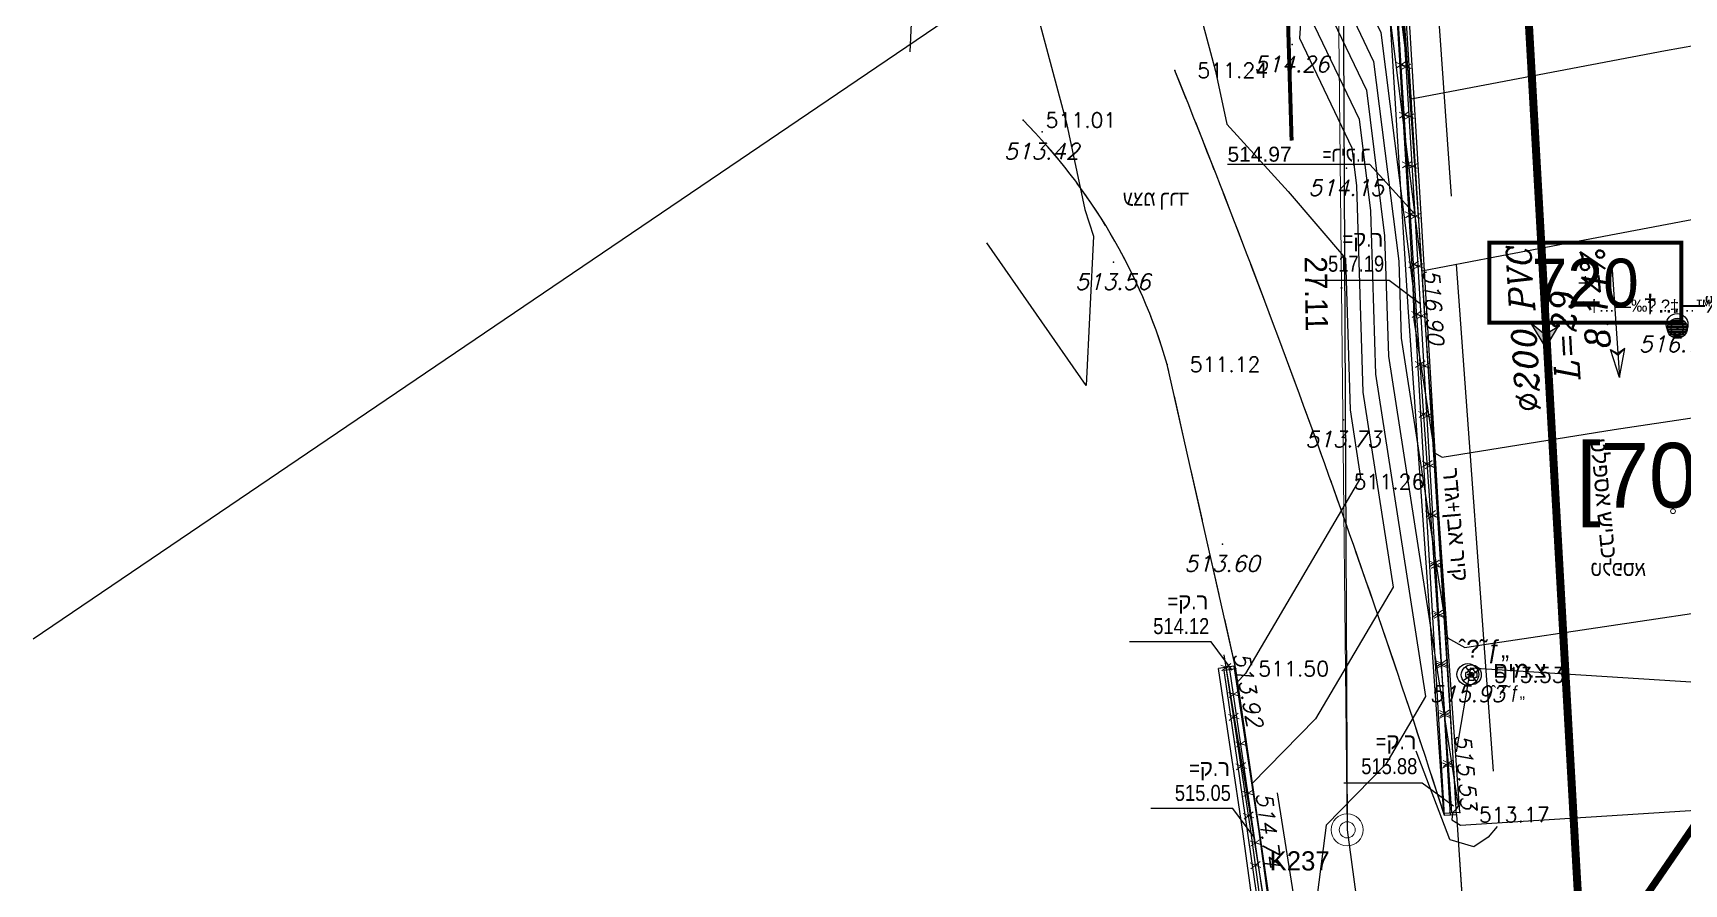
# Model space of a CAD drawing. Header units: metres. Extents: x 222509 to 223547, y 765290 to 766147.
# Drawn here: x 222993.7 to 223034.97, y 765871.28 to 765892.56 of the extents above; entities that cross this region are included whole.
import ezdxf
from ezdxf.enums import TextEntityAlignment as Align

# ---------------------------------------------------------------- set-up
doc = ezdxf.new("R2010")
doc.units = ezdxf.units.M
doc.linetypes.add('DASHED', pattern=[19.05, 12.7, -6.35])
for name, color, linetype in [('27', 8, 'Continuous'), ('38', 8, 'Continuous'), ('55', 8, 'Continuous'), ('ASFLT', 8, 'Continuous'), ('B65-BIOV', 8, 'Continuous'), ('biuv metuhnan 160', 240, 'Continuous'), ('biuv metuhnan 200', 240, 'Continuous'), ('Biuv-Metuhnan', 240, 'Continuous'), ('GADER', 6, 'Continuous'), ('K', 8, 'Continuous'), ('KER', 8, 'Continuous'), ('M4611', 8, 'Continuous'), ('M4902', 8, 'Continuous'), ('Maim-Kayam-Betol', 140, 'reka-biyuv$0$Reka_new$0$X_LINE-DASH2'), ('MSLAA', 8, 'Continuous'), ('MTSA', 8, 'Continuous'), ('NOTE', 50, 'Continuous'), ('pcell', 160, 'Continuous'), ('PNT', 8, 'Continuous'), ('PNT2510', 8, 'Continuous'), ('PNTELEV', 5, 'Continuous'), ('PNTELEV2510', 7, 'Continuous'), ('R-K', 8, 'Continuous'), ('R-K GOVA', 8, 'Continuous'), ('SA', 8, 'DASHED'), ('scellno', 160, 'Continuous'), ('Sewage-man-names', 240, 'Continuous'), ('SHOHA', 7, 'Continuous'), ('T', 8, 'Continuous'), ('Tcontours0', 250, 'Continuous'), ('Tcontours1', 250, 'Continuous'), ('Tcontours2', 250, 'DASHED'), ('TZ-MIM', 7, 'Continuous')]:
    doc.layers.add(name, color=color, linetype=linetype)
for name, color, linetype, lineweight in [('C1602_0', 3, 'Continuous', 13), ('C1602_1', 6, 'Continuous', 13), ('C1603_1', 210, 'Continuous', 13), ('C1609_0', 8, 'Continuous', 13), ('C1610_0', 8, 'Continuous', 13), ('M2401', 8, 'DASHED', 25), ('M2405', 8, 'DASHED', 25), ('M2601', 8, 'Continuous', 25), ('M2605', 8, 'Continuous', 25)]:
    doc.layers.add(name, color=color, linetype=linetype, lineweight=lineweight)
doc.styles.add('GLONASS', font='techno_n.shx', dxfattribs={"width": 0.86})
doc.styles.add('HANIT_TEXT', font='hebtxt')
doc.styles.add('HEBTXT', font='HEBTXT.SHX', dxfattribs={"width": 0.86})
doc.styles.add('ITALIC', font='italic')
doc.styles.add('PTXT', font='txt.shx')
doc.styles.add('reka-biyuv$0$Reka_new$0$STANDARD', font='HEB')
doc.styles.get("Standard").update_dxf_attribs({"font": 'arial.ttf'})
doc.styles.add('TAZAR_HEBTXT', font='HEBTXT.SHX')
doc.styles.add('TECHN_MT', font='techn_mt.shx')
doc.linetypes.add('reka-biyuv$0$Reka_new$0$X_LINE-DASH2', pattern='A,0.5,-0.25,0.5,-0.0002,["X",reka-biyuv$0$Reka_new$0$STANDARD,S=0.3,R=0,X=0,Y=-0.14],-0.2', length=1.4502)

# ---------------------------------------------------------------- blocks, each defined once
blk = doc.blocks.new('G$C92A87C9E')
at = {"layer": 'Biuv-Metuhnan'}
h = blk.add_hatch(dxfattribs=at)
h.set_pattern_fill('ANSI31', color=0, scale=0.8, angle=233.7)
h.paths.add_polyline_path([(0.652, -1.317), (0, 0), (1.452, -0.228), (0.696, -0.511)])
h = blk.add_hatch(dxfattribs=at)
h.set_pattern_fill('ANSI31', color=256, scale=0.8, angle=233.7)
h.paths.add_polyline_path([(0.652, -1.317), (0, 0), (1.452, -0.228), (0.696, -0.511)])
h = blk.add_hatch(color=256, dxfattribs=at)
h.dxf.hatch_style = 1
h.paths.add_polyline_path([(0.526, -1.374), (0.042, -0.014), (1.478, -0.162), (0.597, -0.472)])
for p, q in [((0.042, -0.014), (1.478, -0.162)), ((0.042, -0.014), (0.526, -1.374)), ((0.526, -1.374), (0.597, -0.472)), ((1.478, -0.162), (0.597, -0.472))]:
    blk.add_line(p, q, dxfattribs=at)
blk = doc.blocks.new('G$C7550C811')
at = {"layer": 'Biuv-Metuhnan'}
for points in [[(-0.846, 0), (1.854, 0)], [(1.854, 0), (1.139, 0.182), (1.297, 0)], [(1.139, 0.182), (1.253, 0)], [(1.854, 0), (1.139, -0.182), (1.297, 0)], [(1.139, -0.182), (1.253, 0)]]:
    blk.add_lwpolyline(points, dxfattribs=at)
blk = doc.blocks.new('G$CDE37A9AE')
at = {"layer": 'biuv metuhnan 160', "const_width": 0.18}
blk.add_lwpolyline([(223032.453, 765868.688), (223039.993, 765879.695)], dxfattribs=at)
at = {"layer": 'biuv metuhnan 200'}
blk.add_lwpolyline([(223106.03, 765787.05, 0.2, 0.2, 0), (223107.425, 765790.158, 0.2, 0.2, 0), (223084.483, 765800.889, 0.2, 0.2, 0), (223048.217, 765817.764, 0.2, 0.2, 0), (223037.518, 765826.032, 0.2, 0.2, 0), (223033.914, 765839.765, 0.2, 0.2, 0), (223032.453, 765868.688, 0.2, 0.2, 0), (223030.849, 765897.18, 0.2, 0.2, 0), (223030.849, 765897.18, 0.2, 0.2, 0), (223030.849, 765897.18, 0.2, 0.2, 0), (223033.905, 765926.162, 0.2, 0.2, 0), (223059.708, 765933.144, 0.2, 0.2, 0), (223080.854, 765914.734, 0.2, 0.2, 0), (223096.759, 765902.355, 0.2, 0.2, 0), (223125.418, 765880.054, 0.2, 0.2, 0), (223138.543, 765869.981, 0.2, 0.2, 0), (223150.893, 765861.006, 0.2, 0.2, 0), (223163.22, 765851.088, 0.2, 0.2, 0), (223181.823, 765834.302, 0.2, 0.2, 0), (223199.904, 765817.6, 0.2, 0.2, 0), (223229.17, 765790.332, 0.2, 0.2, 0), (223256.284, 765764.886, 0.2, 0.2, 0)], format="xyseb", dxfattribs=at)
at = {"layer": 'Biuv-Metuhnan', "xscale": 0.5, "yscale": 0.4, "rotation": 125.7766678676355}
blk.add_blockref('G$C92A87C9E', (223031.526, 765884.671), dxfattribs=at)
at = {"layer": 'NOTE', "rotation": 274}
blk.add_blockref('G$C7550C811', (223033.235, 765885.793), dxfattribs=at)
at = {"layer": 'Sewage-man-names', "style": 'ITALIC'}
for s, p in [('%%C200 PVC', (223031.392, 765883.091)), ('8.14%%%', (223033.126, 765884.688)), ('L=29', (223032.363, 765883.907))]:
    blk.add_text(s, height=0.6, rotation=93.5922, dxfattribs=at).set_placement(p)
blk = doc.blocks.new('G$C48AC2FB6')
at = {"layer": 'Maim-Kayam-Betol'}
blk.add_lwpolyline([(223029.291, 765874.581), (223029.649, 765876.687), (223035.807, 765876.297)], dxfattribs=at)
blk = doc.blocks.new('SRVPNO9')
at = {"layer": 'PNTELEV2510', "style": 'PTXT', "oblique": 15}
blk.add_attdef('ELEV2', text='', height=1, dxfattribs=at).set_placement((-0.03, -1.72), align=Align.CENTER)
blk = doc.blocks.new('C1610', base_point=(0, 0, -9000))
at = {"color": 7, "linetype": 'Continuous'}
for radius in [1, 0.5]:
    blk.add_circle((0, 0), radius, dxfattribs=at)
at = {"color": 7, "style": 'TAZAR_HEBTXT'}
for tag, p, p2 in [('POINT_NAME', (-14.8, 1.54), (14.8, 1.54)), ('MARK_DESC', (2.2, -0.6), (31.8, -0.6))]:
    blk.add_attdef(tag, text='', height=1.2, dxfattribs=at).set_placement(p, p2, align=Align.FIT)
at = {"color": 7, "style": 'TAZAR_HEBTXT', "flags": 1}
for tag, p, p2 in [('MARK', (-12.33, -2.5), (12.33, -2.5)), ('CLASS', (-12.33, -4), (12.33, -4)), ('SOURCE', (-12.33, -5.5), (12.33, -5.5)), ('TOPO', (-12.33, -7), (12.33, -7))]:
    blk.add_attdef(tag, text='', height=1, dxfattribs=at).set_placement(p, p2, align=Align.FIT)
for tag, p, p2 in [('HEIGHT', (-12.33, -8.5), (12.33, -8.5)), ('COMMENT', (-12.33, -10), (12.33, -10))]:
    blk.add_attdef(tag, text='', height=1, rotation=360, dxfattribs=at).set_placement(p, p2, align=Align.FIT)
blk = doc.blocks.new('C1609')
at = {"color": 2}
for start, end in [(90, 270), (270, 90)]:
    blk.add_arc((0, 0), 0.04, start, end, dxfattribs=at)
at = {"color": 2, "style": 'TAZAR_HEBTXT'}
for tag, p, p2 in [('CROSS', (-172.67, 1.26), (172.67, 1.26)), ('CALC_LENGTH', (-17.27, 1.26), (17.27, 1.26)), ('LEGAL_LENGTH', (-17.27, 1.26), (17.27, 1.26)), ('RADIUS', (-17.27, 1.26), (17.27, 1.26))]:
    blk.add_attdef(tag, text='', height=1.4, dxfattribs=at).set_placement(p, p2, align=Align.FIT)
at = {"color": 2, "style": 'TAZAR_HEBTXT', "flags": 1}
for tag, p, p2 in [('LINE_NAME', (-12.33, -4.5), (12.33, -4.5)), ('TOPO', (-12.33, -6), (12.33, -6)), ('COMMENT', (-12.33, -7.5), (12.33, -7.5))]:
    blk.add_attdef(tag, text='', height=1, dxfattribs=at).set_placement(p, p2, align=Align.FIT)
blk = doc.blocks.new('C1603')
at = {"color": 255}
for start, end in [(90.00001, 270.00001), (270.00001, 90.00001)]:
    blk.add_arc((0, 0), 0.1, start, end, dxfattribs=at)
at = {"color": 4, "style": 'TAZAR_HEBTXT'}
for tag, height, p, p2 in [('CROSS', 4, (-148, -0.5), (148, -0.5)), ('PARCEL_NAME', 2.7, (-33.3, 0.15), (33.3, 0.15))]:
    blk.add_attdef(tag, text='', height=height, dxfattribs=at).set_placement(p, p2, align=Align.FIT)
at = {"color": 4, "style": 'TAZAR_HEBTXT', "flags": 1}
for tag, p, p2 in [('GUSH', (-12.333, -1.5), (12.333, -1.5)), ('PARCEL_STATUS', (-12.333, -3), (12.333, -3)), ('PARCEL_SOURCE', (-12.333, -4.5), (12.333, -4.5)), ('LEGAL_AREA', (-12.333, -6), (12.333, -6)), ('CALC_AREA', (-12.333, -7.5), (12.333, -7.5))]:
    blk.add_attdef(tag, text='', height=1, dxfattribs=at).set_placement(p, p2, align=Align.FIT)
for tag, p, p2 in [('PARCEL_PREVIOUS', (-12.333, -9), (12.333, -9)), ('GUSH_PREVIOUS', (-12.333, -10.5), (12.333, -10.5)), ('TABA_PLAN', (-12.333, -12), (12.333, -12)), ('TABA_MIGRASH', (-12.333, -13.5), (12.333, -13.5)), ('TABA_YEUD', (-12.333, -15), (12.333, -15)), ('COMMENT', (-12.333, -16.5), (12.333, -16.5))]:
    blk.add_attdef(tag, text='', height=1, rotation=360, dxfattribs=at).set_placement(p, p2, align=Align.FIT)
blk = doc.blocks.new('G$CAC2BD834')
at = {"layer": '55'}
blk.add_lwpolyline([(223036.141, 765906.188), (222993.703, 765877.398)], dxfattribs=at)
blk.add_lwpolyline([(223036.141, 765906.188), (222993.703, 765877.398)], dxfattribs=at)
at = {"layer": 'C1602_0'}
blk.add_lwpolyline([(223032.871, 765846.205, -0.028923), (223028.452, 765858.519), (223026.555, 765872.634), (223026.272, 765899.746, -0.121783), (223033.343, 765941.571), (223034.139, 765941.708), (223045.284, 765944.156), (223047.88, 765944.398), (223096.418, 765948.913), (223119.705, 765947.412)], format="xyb", dxfattribs=at)
at = {"layer": 'C1602_1'}
blk.add_lwpolyline([(223032.871, 765846.205, -0.028923), (223028.452, 765858.519), (223026.555, 765872.634), (223026.272, 765899.746, -0.121783), (223033.343, 765941.571), (223034.139, 765941.708), (223045.284, 765944.156), (223047.88, 765944.398), (223065.396, 765931.743), (223065.902, 765931.378), (223058.025, 765921.247, 0.53793), (223044.964, 765915.588), (223043.045, 765897.759), (223041.149, 765880.129), (223043.997, 765864.246), (223046.852, 765848.298)], format="xyb", dxfattribs=at)
at = {"layer": 'GADER'}
blk.add_lwpolyline([(223029.17, 765873.056), (223028.28, 765885.717), (223027.82, 765893.074), (223027.26, 765903.742, -0.055747), (223028.711, 765920.715, -0.190614), (223034.382, 765932.985, -0.190614)], format="xyb", dxfattribs=at)
blk.add_lwpolyline([(223030.38, 765853.317), (223029.557, 765865.843), (223024.665, 765868.798), (223024.152, 765872.562), (223023.532, 765876.7)], dxfattribs=at)
at = {"layer": 'KER'}
for points in [[(223028.971, 765873.042), (223028.081, 765885.703), (223027.621, 765893.062), (223027.06, 765903.734, -0.05571), (223028.512, 765920.741, -0.190418), (223034.244, 765933.13, -0.190418)], [(223029.37, 765873.07), (223028.48, 765885.73), (223028.02, 765893.085), (223027.46, 765903.75, -0.055785), (223028.91, 765920.69, -0.190814), (223034.52, 765932.84)]]:
    blk.add_lwpolyline(points, format="xyb", dxfattribs=at)
for points in [[(223023.73, 765876.73), (223023.334, 765876.671)], [(223030.181, 765853.304), (223029.365, 765865.726), (223024.479, 765868.677), (223023.954, 765872.533), (223023.334, 765876.671)], [(223030.58, 765853.33), (223029.75, 765865.96), (223024.85, 765868.92), (223024.35, 765872.59), (223023.73, 765876.73)], [(223029.37, 765873.07), (223028.971, 765873.042)]]:
    blk.add_lwpolyline(points, dxfattribs=at)
at = {"layer": 'PNT2510'}
for p in [(223025.18, 765892.27, 514.26), (223018.93, 765890.09, 513.42), (223026.54, 765889.18, 514.15), (223020.71, 765886.83, 513.56), (223028.48, 765885.73, 516.9), (223034.8, 765885.27, 516.75), (223026.46, 765882.89, 513.73), (223023.44, 765879.78, 513.6), (223023.73, 765876.73, 513.92), (223029.57, 765876.52, 515.93), (223029.37, 765873.07, 515.53), (223024.35, 765872.59, 514.74)]:
    blk.add_point(p, dxfattribs=at)
at = {"layer": 'R-K GOVA'}
blk.add_lwpolyline([(223028.38, 765885.79), (223027.602, 765886.368), (223025.641, 765886.368)], dxfattribs=at)
for points, elevation in [([(223023.68, 765876.63), (223023.156, 765877.337), (223021.11, 765877.337)], -5.36), ([(223029.21, 765873.226), (223028.432, 765873.804), (223026.472, 765873.804)], 513.54), ([(223024.22, 765872.46), (223023.696, 765873.167), (223021.65, 765873.167)], -4.43)]:
    blk.add_lwpolyline(points, dxfattribs=dict(at, elevation=elevation))
at = {"layer": 'SHOHA'}
blk.add_circle((223034.8, 765885.27, 514.41), 0.272, dxfattribs=at)
at = {"layer": 'Tcontours0', "elevation": 515}
blk.add_lwpolyline([(223008.261, 765918.355), (223008.208, 765918.946), (223012.961, 765918.129), (223014.9, 765912.272), (223015.484, 765911.353), (223015.793, 765910.938), (223016.834, 765909.322), (223021.664, 765903.32), (223023.027, 765900.439), (223022.629, 765898.312), (223025.358, 765897.324), (223025.994, 765896.62), (223025.733, 765892.75), (223026.851, 765890.408), (223027.139, 765888.113), (223027.265, 765884.03), (223028.514, 765875.968), (223027.518, 765874.276), (223026.025, 765872.75), (223025.628, 765869.638)], dxfattribs=at)
at = {"layer": 'Tcontours1'}
blk.add_line((223015.681, 765893.331, 513), (223015.621, 765892.088, 513), dxfattribs=at)
for points, elevation in [([(223015.553, 765935.408), (223019.684, 765931.107), (223019.833, 765930.318), (223019.871, 765928.939), (223019.475, 765926.771), (223019.876, 765926.168), (223020.31, 765926.036), (223023.595, 765920.845), (223024.651, 765919.617), (223026.145, 765917.215), (223026.294, 765915.423), (223026.138, 765912.451), (223026.086, 765907.735), (223026.146, 765906.571), (223025.128, 765901.127), (223026.79, 765900.525), (223027.111, 765897.484), (223027.324, 765895.501), (223027.226, 765894.036), (223027.582, 765893.29), (223028.42, 765886.616), (223030.248, 765886.964), (223036.314, 765888.11)], 517), ([(223013.206, 765927.866), (223013.63, 765927.414), (223013.579, 765927.136), (223016.505, 765922.741), (223019.667, 765921.775), (223019.968, 765921.299), (223022.274, 765918.616), (223024.357, 765915.268), (223023.857, 765913.138), (223023.64, 765909.429), (223025.112, 765906.316), (223023.878, 765899.72), (223026.432, 765898.795), (223026.583, 765897.361), (223026.684, 765896.426), (223026.48, 765893.393), (223027.216, 765891.849), (223027.843, 765886.857), (223027.903, 765884.926), (223029.064, 765877.432), (223029.492, 765877.194), (223030.028, 765877.28), (223036.274, 765878.209)], 516), ([(223010.557, 765908.525), (223010.307, 765911.348), (223014.568, 765904.636), (223017.594, 765900.577), (223020.096, 765896.69), (223022.737, 765893.569), (223023.263, 765891.605), (223023.543, 765890.281), (223025.078, 765888.593), (223026.511, 765886.924), (223026.628, 765883.133), (223026.89, 765881.439), (223024.013, 765876.547), (223023.792, 765876.322), (223023.791, 765876.325)], 514)]:
    blk.add_lwpolyline(points, dxfattribs=dict(at, elevation=elevation))
at = {"layer": 'Tcontours2'}
for p, q in [((223018.594, 765893.819, 513.5), (223019.536, 765890.307, 513.5)), ((223025.445, 765893.695, 514.5), (223025.36, 765892.429, 514.5)), ((223025.36, 765892.429, 514.5), (223026.668, 765889.688, 514.5)), ((223019.536, 765890.307, 513.5), (223019.993, 765888.142, 513.5)), ((223026.668, 765889.688, 514.5), (223026.787, 765888.741, 514.5)), ((223026.787, 765888.741, 514.5), (223026.946, 765883.581, 514.5)), ((223019.993, 765888.142, 513.5), (223020.212, 765887.477, 513.5)), ((223020.029, 765883.741, 513.5), (223017.548, 765887.314, 513.5)), ((223020.212, 765887.477, 513.5), (223020.029, 765883.741, 513.5)), ((223026.946, 765883.581, 514.5), (223027.702, 765878.703, 514.5)), ((223027.702, 765878.703, 514.5), (223025.765, 765875.411, 514.5)), ((223025.765, 765875.411, 514.5), (223024.17, 765873.782, 514.5))]:
    blk.add_line(p, q, dxfattribs=at)
for points, elevation in [([(223014.768, 765940.783), (223017.708, 765937.279), (223020.179, 765934.77), (223020.5, 765934.436), (223021.359, 765929.891), (223021.434, 765927.113), (223021.653, 765926.735), (223023.517, 765923.606), (223025.408, 765920.619), (223025.839, 765920.117), (223026.449, 765919.136), (223026.692, 765916.223), (223026.439, 765911.39), (223026.399, 765907.744), (223026.498, 765905.815), (223025.752, 765901.831), (223026.969, 765901.39), (223027.375, 765897.545), (223027.645, 765895.038), (223027.599, 765894.357), (223027.764, 765894.011), (223028.154, 765890.909), (223034.512, 765892.122), (223035.258, 765892.251)], 517.5), ([(223013.662, 765932.553), (223016.917, 765929.087), (223016.527, 765926.953), (223018.19, 765924.455), (223019.988, 765923.905), (223021.782, 765921.072), (223023.463, 765919.116), (223025.84, 765915.294), (223025.896, 765914.623), (223025.838, 765913.511), (223025.774, 765907.726), (223025.795, 765907.327), (223024.503, 765900.423), (223026.611, 765899.66), (223026.847, 765897.423), (223027.004, 765895.963), (223026.853, 765893.714), (223027.399, 765892.57), (223028.195, 765886.23), (223028.222, 765885.375), (223028.736, 765882.058), (223028.925, 765881.953), (223033.23, 765882.644), (223035.284, 765882.949)], 516.5), ([(223026.107, 765893.072), (223027.034, 765891.129), (223027.491, 765887.485), (223027.584, 765884.478), (223029.326, 765873.233), (223029.271, 765873.14), (223029.189, 765873.056), (223029.168, 765872.886), (223029.39, 765872.747), (223035.786, 765873.161)], 515.5)]:
    blk.add_lwpolyline(points, dxfattribs=dict(at, elevation=elevation))
at = {"layer": 'TZ-MIM'}
blk.add_circle((223029.57, 765876.52, 513.59), 0.272, dxfattribs=at)
at = {"layer": 'C1603_1'}
ref = blk.add_blockref('C1603', (223034.699, 765880.6), dxfattribs=dict(at, xscale=0.6, yscale=0.6, zscale=0.6))
ref.add_attrib('PARCEL_NAME', '[707]', dxfattribs={"layer": '0', "height": 1.62, "rotation": 0, "style": 'TAZAR_HEBTXT'}).set_placement((223034.699, 765880.69), align=Align.CENTER)
at = {"layer": 'C1609_0'}
ref = blk.add_blockref('C1609', (223026.413, 765886.19), dxfattribs=dict(at, xscale=0.4, yscale=0.4, zscale=0.4, rotation=270.6))
ref.add_attrib('CALC_LENGTH', '27.11', dxfattribs={"layer": '0', "height": 0.56, "rotation": 271, "style": 'TAZAR_HEBTXT'}).set_placement((223025.503, 765886.033), align=Align.CENTER)
at = {"layer": 'C1610_0'}
ref = blk.add_blockref('C1610', (223026.555, 765872.634), dxfattribs=dict(at, xscale=0.4, yscale=0.4, zscale=0.4))
ref.add_attrib('POINT_NAME', 'K237', dxfattribs={"layer": '0', "height": 0.48, "rotation": 0, "style": 'TAZAR_HEBTXT'}).set_placement((223025.366, 765871.618), align=Align.CENTER)
at = {"layer": 'PNT2510'}
ref = blk.add_blockref('SRVPNO9', (223025.18, 765892.27, 514.26), dxfattribs=dict(at, xscale=0.4, yscale=0.4, zscale=0.4))
ref.add_attrib('ELEV2', '514.26', dxfattribs={"layer": 'PNTELEV2510', "height": 0.4, "style": 'PTXT', "oblique": 15}).set_placement((223025.166, 765891.581, 514.26), align=Align.CENTER)
ref = blk.add_blockref('SRVPNO9', (223018.93, 765890.09, 513.42), dxfattribs=dict(at, xscale=0.4, yscale=0.4, zscale=0.4))
ref.add_attrib('ELEV2', '513.42', dxfattribs={"layer": 'PNTELEV2510', "height": 0.4, "style": 'PTXT', "oblique": 15}).set_placement((223018.916, 765889.401, 513.42), align=Align.CENTER)
ref = blk.add_blockref('SRVPNO9', (223026.54, 765889.18, 514.15), dxfattribs=dict(at, xscale=0.4, yscale=0.4, zscale=0.4))
ref.add_attrib('ELEV2', '514.15', dxfattribs={"layer": 'PNTELEV2510', "height": 0.4, "style": 'PTXT', "oblique": 15}).set_placement((223026.526, 765888.491, 514.15), align=Align.CENTER)
ref = blk.add_blockref('SRVPNO9', (223020.71, 765886.83, 513.56), dxfattribs=dict(at, xscale=0.4, yscale=0.4, zscale=0.4))
ref.add_attrib('ELEV2', '513.56', dxfattribs={"layer": 'PNTELEV2510', "height": 0.4, "style": 'PTXT', "oblique": 15}).set_placement((223020.696, 765886.141, 513.56), align=Align.CENTER)
ref = blk.add_blockref('SRVPNO9', (223028.48, 765885.73, 516.9), dxfattribs=dict(at, xscale=0.4, yscale=0.4, zscale=0.4))
ref.add_attrib('ELEV2', '516.90', dxfattribs={"layer": 'PNTELEV2510', "height": 0.4, "rotation": 273.725, "style": 'PTXT', "oblique": 15}).set_placement((223028.515, 765885.706, 516.9), align=Align.CENTER)
ref = blk.add_blockref('SRVPNO9', (223034.8, 765885.27, 516.75), dxfattribs=dict(at, xscale=0.4, yscale=0.4, zscale=0.4))
ref.add_attrib('ELEV2', '516.75', dxfattribs={"layer": 'PNTELEV2510', "height": 0.4, "style": 'PTXT', "oblique": 15}).set_placement((223034.786, 765884.581, 516.75), align=Align.CENTER)
ref = blk.add_blockref('SRVPNO9', (223026.46, 765882.89, 513.73), dxfattribs=dict(at, xscale=0.4, yscale=0.4, zscale=0.4))
ref.add_attrib('ELEV2', '513.73', dxfattribs={"layer": 'PNTELEV2510', "height": 0.4, "style": 'PTXT', "oblique": 15}).set_placement((223026.446, 765882.201, 513.73), align=Align.CENTER)
ref = blk.add_blockref('SRVPNO9', (223023.44, 765879.78, 513.6), dxfattribs=dict(at, xscale=0.4, yscale=0.4, zscale=0.4))
ref.add_attrib('ELEV2', '513.60', dxfattribs={"layer": 'PNTELEV2510', "height": 0.4, "style": 'PTXT', "oblique": 15}).set_placement((223023.426, 765879.091, 513.6), align=Align.CENTER)
ref = blk.add_blockref('SRVPNO9', (223023.73, 765876.73, 513.92), dxfattribs=dict(at, xscale=0.4, yscale=0.4, zscale=0.4))
ref.add_attrib('ELEV2', '513.92', dxfattribs={"layer": 'PNTELEV2510', "height": 0.4, "rotation": 281.0807, "style": 'PTXT', "oblique": 15}).set_placement((223023.882, 765876.105, 513.92), align=Align.CENTER)
ref = blk.add_blockref('SRVPNO9', (223029.57, 765876.52, 515.93), dxfattribs=dict(at, xscale=0.4, yscale=0.4, zscale=0.4))
ref.add_attrib('ELEV2', '515.93', dxfattribs={"layer": 'PNTELEV2510', "height": 0.4, "style": 'PTXT', "oblique": 15}).set_placement((223029.556, 765875.831, 515.93), align=Align.CENTER)
ref = blk.add_blockref('SRVPNO9', (223029.37, 765873.07, 515.53), dxfattribs=dict(at, xscale=0.4, yscale=0.4, zscale=0.4))
ref.add_attrib('ELEV2', '515.53', dxfattribs={"layer": 'PNTELEV2510', "height": 0.4, "rotation": 274.9272, "style": 'PTXT', "oblique": 15}).set_placement((223029.323, 765874.071, 515.53), align=Align.CENTER)
ref = blk.add_blockref('SRVPNO9', (223024.35, 765872.59, 514.74), dxfattribs=dict(at, xscale=0.4, yscale=0.4, zscale=0.4))
ref.add_attrib('ELEV2', '514.74', dxfattribs={"layer": 'PNTELEV2510', "height": 0.4, "rotation": 277.2245, "style": 'PTXT', "oblique": 15}).set_placement((223024.391, 765872.611, 514.74), align=Align.CENTER)
at = {"layer": 'GADER', "style": 'PTXT'}
for rotation, p in [(273.5788, (223027.902, 765891.763)), (273.5788, (223027.98, 765890.515)), (273.5788, (223028.058, 765889.268)), (273.5788, (223028.136, 765888.02)), (273.5788, (223028.214, 765886.773)), (274.0213, (223028.294, 765885.525)), (274.0213, (223028.382, 765884.278)), (274.0213, (223028.469, 765883.031)), (274.0213, (223028.557, 765881.784)), (274.0213, (223028.645, 765880.538)), (274.0213, (223028.732, 765879.291)), (274.0213, (223028.82, 765878.044)), (278.5172, (223023.532, 765876.699)), (274.0213, (223028.908, 765876.797)), (278.5172, (223023.718, 765875.462)), (274.0213, (223028.995, 765875.55)), (278.5172, (223023.903, 765874.226)), (274.0213, (223029.083, 765874.303)), (278.5172, (223024.088, 765872.99)), (277.7582, (223024.262, 765871.752))]:
    blk.add_text('X', height=0.25, rotation=rotation, dxfattribs=at).set_placement(p, align=Align.MIDDLE_CENTER)
at = {"layer": 'KER', "style": 'TECHN_MT', "width": 1.00001}
blk.add_text('רדג+ןבא ריק', height=0.4, rotation=274.9332, dxfattribs=at).set_placement((223029.186, 765878.833), align=Align.RIGHT)
at = {"layer": 'R-K', "style": 'TECHN_MT', "width": 1.00001}
for p in [(223027.458, 765887.213, -332.58), (223023.086, 765878.151, -337.94), (223028.288, 765874.649, 180.96), (223023.626, 765873.981, -337.01)]:
    blk.add_text('=ק.ר', height=0.4, dxfattribs=at).set_placement(p, align=Align.RIGHT)
at = {"layer": 'R-K GOVA', "style": 'TECHN_MT', "width": 1.00001}
for s, p in [('517.19', (223027.478, 765886.59, -332.58)), ('514.12', (223023.107, 765877.528, -337.94)), ('515.88', (223028.308, 765874.026, 180.96)), ('515.05', (223023.647, 765873.358, -337.01))]:
    blk.add_text(s, height=0.4, dxfattribs=at).set_placement(p, align=Align.RIGHT)
at = {"layer": 'SA', "style": 'TECHN_MT', "width": 1.00001}
blk.add_text('טלפסא שיבכ', height=0.4, rotation=275.294, dxfattribs=at).set_placement((223032.912, 765879.4), align=Align.RIGHT)
at = {"layer": 'TZ-MIM', "style": 'TECHN_MT', "width": 1.00001}
blk.add_text('םימ.צ', height=0.4, dxfattribs=at).set_placement((223031.538, 765876.435, 513.59), align=Align.RIGHT)
blk = doc.blocks.new('G$C122A9018')
at = {"layer": 'R-K GOVA', "const_width": 0.1}
blk.add_lwpolyline([(223025.16487, 765889.87047), (223024.97386, 765896.22704), (223023.3784, 765893.93227), (223041.95183, 765895.44662), (223039.9905, 765897.72498), (223040.50079, 765891.68472)], dxfattribs=at)
blk = doc.blocks.new('SRVPNO1')
at = {"layer": 'PNTELEV', "color": 8, "style": 'PTXT'}
blk.add_attdef('ELEV2', (1.5, -0.5), '', height=1, dxfattribs=at)
blk = doc.blocks.new('B38')
at = {"layer": '38', "color": 0}
for p, q in [((-0.25, 0.011), (0.25, 0.011)), ((-0.245, 0.048), (0.245, 0.048)), ((-0.235, 0.086), (0.235, 0.086)), ((-0.217, 0.123), (0.217, 0.123)), ((-0.191, 0.161), (0.191, 0.161)), ((-0.152, 0.198), (0.152, 0.198)), ((-0.083, 0.236), (0.083, 0.236)), ((-0.25, -0.029), (0.25, -0.029)), ((-0.24, -0.069), (0.24, -0.069)), ((-0.225, -0.109), (0.225, -0.109)), ((-0.201, -0.149), (0.201, -0.149)), ((-0.163, -0.189), (0.163, -0.189)), ((-0.1, -0.229), (0.1, -0.229))]:
    blk.add_line(p, q, dxfattribs=at)
blk.add_circle((0, 0), 0.25, dxfattribs=at)
at = {"layer": '38', "color": 0, "style": 'HEBTXT'}
blk.add_text('†…—‰\x90', height=0.45, dxfattribs=at).set_placement((-0.845, 0.391))
blk = doc.blocks.new('G$C9B10AD15')
at = {"layer": '27'}
for p, q in [((223029.452, 765876.366, 513.532), (223029.862, 765876.652, 513.532)), ((223029.508, 765876.71, 513.532), (223029.806, 765876.308, 513.532))]:
    blk.add_line(p, q, dxfattribs=at)
blk.add_circle((223029.657, 765876.509, 513.532), 0.25, dxfattribs=at)
at = {"layer": 'ASFLT'}
blk.add_lwpolyline([(223029.286, 765873.011), (223029.753, 765866.033)], dxfattribs=at)
at = {"layer": 'GADER'}
for points in [[(223029.136, 765873.002), (223028.256, 765888.019), (223027.409, 765901.946, -0.053657), (223029.356, 765923.383, -0.138722), (223034.522, 765932.925, -0.138722)], [(223102.867, 765750.639), (223107.731, 765752.845, 0.222322), (223109.233, 765757.085), (223108.564, 765762.659), (223116.39, 765765.917), (223118.669, 765761.143, 0.428928), (223122.797, 765759.486, 0.133732), (223124.228, 765760.52), (223126.931, 765764.433, 0.128739), (223127.489, 765770.43), (223125.764, 765774.785, 0.214233), (223117.271, 765783.143), (223106.671, 765787.818), (223096.054, 765792.674), (223077.601, 765801.3), (223057.898, 765810.53), (223046.621, 765815.7, -0.047574), (223039.174, 765820.352, -0.19257), (223031.748, 765835.088), (223031.287, 765840.87), (223030.625, 765850.447), (223029.608, 765865.945), (223024.761, 765868.858), (223023.624, 765876.642)]]:
    blk.add_lwpolyline(points, format="xyb", dxfattribs=at)
at = {"layer": 'K'}
for points in [[(223028.987, 765872.993), (223028.106, 765888.01), (223027.259, 765901.94, -0.05367), (223029.21, 765923.414, -0.138744), (223034.414, 765933.029, -0.138744)], [(223029.286, 765873.011), (223028.406, 765888.028), (223027.559, 765901.952, -0.053645), (223029.503, 765923.352, -0.1387), (223034.629, 765932.82)], [(223102.841, 765750.792), (223107.643, 765752.97, 0.220831), (223109.084, 765757.069), (223108.401, 765762.754), (223116.464, 765766.111), (223118.807, 765761.203, 0.42995), (223122.74, 765759.624, 0.133701), (223124.108, 765760.61), (223126.796, 765764.503, 0.127976), (223127.343, 765770.389), (223125.625, 765774.73, 0.214322), (223117.214, 765783.004), (223106.609, 765787.681), (223095.991, 765792.538), (223077.538, 765801.164), (223057.835, 765810.394), (223046.556, 765815.564, -0.047616), (223039.078, 765820.236, -0.192637), (223031.598, 765835.075), (223031.138, 765840.859), (223030.476, 765850.437), (223029.464, 765865.857), (223024.623, 765868.766), (223023.475, 765876.621)], [(223102.917, 765750.497), (223107.818, 765752.72, 0.223751), (223109.382, 765757.101), (223108.726, 765762.564), (223116.316, 765765.724), (223118.532, 765761.083, 0.427989), (223122.855, 765759.347, 0.13377), (223124.348, 765760.43), (223127.065, 765764.364, 0.129488), (223127.634, 765770.47), (223125.904, 765774.84, 0.214145), (223117.327, 765783.282), (223106.732, 765787.955), (223096.117, 765792.81), (223077.665, 765801.436), (223057.961, 765810.666), (223046.686, 765815.835, -0.047532), (223039.269, 765820.468, -0.192502), (223031.897, 765835.1), (223031.437, 765840.881), (223030.775, 765850.457), (223029.753, 765866.033), (223024.899, 765868.95), (223023.772, 765876.664)]]:
    blk.add_lwpolyline(points, format="xyb", dxfattribs=at)
for points in [[(223023.772, 765876.664), (223023.475, 765876.621)], [(223029.286, 765873.011), (223028.987, 765872.993)]]:
    blk.add_lwpolyline(points, dxfattribs=at)
at = {"layer": 'MSLAA'}
blk.add_lwpolyline([(223028.987, 765872.993, 0.017845), (223022.248, 765891.622)], format="xyb", dxfattribs=at)
at = {"layer": 'MTSA'}
blk.add_lwpolyline([(223023.772, 765876.664), (223022.056, 765884.272, 0.124402), (223018.451, 765890.38)], format="xyb", dxfattribs=at)
at = {"layer": 'PNT', "color": 252}
for p in [(223022.248, 765891.622, 511.239), (223018.451, 765890.38, 511.006), (223034.805, 765885.175, 514.391), (223022.056, 765884.272, 511.122), (223026.153, 765881.339, 511.258), (223023.772, 765876.664, 511.497), (223029.657, 765876.509, 513.532), (223029.286, 765873.011, 513.165)]:
    blk.add_point(p, dxfattribs=at)
at = {"layer": 'T', "elevation": 514.973}
blk.add_lwpolyline([(223028.256, 765888.019), (223027.122, 765889.268), (223023.563, 765889.268)], dxfattribs=at)
at = {"layer": 'B65-BIOV'}
blk.add_blockref('B38', (223034.805, 765885.175, 514.391), dxfattribs=at)
at = {"layer": 'PNT', "color": 252}
ref = blk.add_blockref('SRVPNO1', (223022.248, 765891.622, 511.239), dxfattribs=dict(at, xscale=0.375, yscale=0.375, zscale=0.375))
ref.add_attrib('ELEV2', '511.24', (223022.81, 765891.434, 511.239), dxfattribs={"layer": 'PNTELEV', "color": 8, "height": 0.375, "style": 'PTXT'})
ref = blk.add_blockref('SRVPNO1', (223018.451, 765890.38, 511.006), dxfattribs=dict(at, xscale=0.375, yscale=0.375, zscale=0.375))
ref.add_attrib('ELEV2', '511.01', (223019.014, 765890.193, 511.006), dxfattribs={"layer": 'PNTELEV', "color": 8, "height": 0.375, "style": 'PTXT'})
ref = blk.add_blockref('SRVPNO1', (223022.056, 765884.272, 511.122), dxfattribs=dict(at, xscale=0.375, yscale=0.375, zscale=0.375))
ref.add_attrib('ELEV2', '511.12', (223022.619, 765884.084, 511.122), dxfattribs={"layer": 'PNTELEV', "color": 8, "height": 0.375, "style": 'PTXT'})
ref = blk.add_blockref('SRVPNO1', (223026.153, 765881.339, 511.258), dxfattribs=dict(at, xscale=0.375, yscale=0.375, zscale=0.375))
ref.add_attrib('ELEV2', '511.26', (223026.715, 765881.152, 511.258), dxfattribs={"layer": 'PNTELEV', "color": 8, "height": 0.375, "style": 'PTXT'})
ref = blk.add_blockref('SRVPNO1', (223023.772, 765876.664, 511.497), dxfattribs=dict(at, xscale=0.375, yscale=0.375, zscale=0.375))
ref.add_attrib('ELEV2', '511.50', (223024.334, 765876.476, 511.497), dxfattribs={"layer": 'PNTELEV', "color": 8, "height": 0.375, "style": 'PTXT'})
ref = blk.add_blockref('SRVPNO1', (223029.657, 765876.509, 513.532), dxfattribs=dict(at, xscale=0.375, yscale=0.375, zscale=0.375))
ref.add_attrib('ELEV2', '513.53', (223030.22, 765876.321, 513.532), dxfattribs={"layer": 'PNTELEV', "color": 8, "height": 0.375, "style": 'PTXT'})
ref = blk.add_blockref('SRVPNO1', (223029.286, 765873.011, 513.165), dxfattribs=dict(at, xscale=0.375, yscale=0.375, zscale=0.375))
ref.add_attrib('ELEV2', '513.17', (223029.848, 765872.824, 513.165), dxfattribs={"layer": 'PNTELEV', "color": 8, "height": 0.375, "style": 'PTXT'})
at = {"layer": '27', "style": 'HEBTXT'}
blk.add_text('ˆ\x90˜ƒ„', height=0.45, dxfattribs=at).set_placement((223029.331, 765876.935, 513.532))
at = {"layer": 'GADER', "style": 'GLONASS', "text_generation_flag": 2, "width": 0.86}
for rotation, p in [(273.4799, (223028.031, 765891.72)), (273.4799, (223028.107, 765890.472)), (273.4799, (223028.183, 765889.224)), (273.3547, (223028.258, 765887.977)), (273.3547, (223028.332, 765886.729)), (273.3547, (223028.405, 765885.481)), (273.3547, (223028.478, 765884.233)), (273.3547, (223028.551, 765882.985)), (273.3547, (223028.624, 765881.737)), (273.3547, (223028.697, 765880.489)), (273.3547, (223028.771, 765879.242)), (273.3547, (223028.844, 765877.994)), (273.3547, (223028.917, 765876.746)), (278.312, (223023.714, 765876.022)), (273.3547, (223028.99, 765875.498)), (278.312, (223023.895, 765874.785)), (273.3547, (223029.063, 765874.25)), (278.312, (223024.076, 765873.548)), (278.312, (223024.256, 765872.311))]:
    blk.add_text('X', height=0.25, rotation=rotation, dxfattribs=at).set_placement(p, align=Align.MIDDLE_CENTER)
at = {"layer": 'T'}
blk.add_text('514.97', height=0.375, dxfattribs=at).set_placement((223023.563, 765889.341, 514.973))
at = {"layer": 'T', "style": 'GLONASS', "text_generation_flag": 2, "width": 0.86}
for s, p in [('ר.קיר=', (223027.122, 765889.341, 514.973)), ('דרך מצע', (223022.597, 765888.24)), ('אספלט', (223034.022, 765878.983))]:
    blk.add_text(s, height=0.375, dxfattribs=at).set_placement(p)
blk = doc.blocks.new('Cellno')
at = {"color": 2}
for points in [[(-0.4, 0), (0.4, 0)], [(0, 0.4), (0, -0.4)]]:
    blk.add_lwpolyline(points, dxfattribs=at)
at = {"layer": 'scellno', "const_width": 0.25}
blk.add_lwpolyline([(6, 2.5), (-6, 2.5), (-6, -2.5), (6, -2.5)], close=True, dxfattribs=at)
at = {"layer": 'scellno', "style": 'HEBTXT'}
blk.add_attdef('CELLNO', text='', height=3, dxfattribs=at).set_placement((0, 0), align=Align.MIDDLE)
at = {"layer": 'scellno', "style": 'HEBTXT', "flags": 1}
for tag, p in [('CODE', (-0.29, -6)), ('AREA', (0.21, -8.97))]:
    blk.add_attdef(tag, text='', height=2.5, dxfattribs=at).set_placement(p, align=Align.CENTER)
blk = doc.blocks.new('G$C915B2375')
at = {"layer": 'pcell'}
blk.add_lwpolyline([(223026.441, 765897.786), (223026.555, 765872.634), (223028.452, 765858.519)], dxfattribs=at)
at = {"layer": 'scellno', "xscale": 0.4, "yscale": 0.4, "zscale": 0.4}
blk.add_blockref('Cellno', (223032.504, 765886.316), dxfattribs=at).add_auto_attribs({'CELLNO': '720'})
blk = doc.blocks.new('M4902_S')
for radius in [0.5, 0.05]:
    blk.add_circle((0, 0), radius)
at = {"style": 'HANIT_TEXT'}
blk.add_attdef('NAME', text='', height=1, dxfattribs=at).set_placement((0, -1), align=Align.TOP_CENTER)
blk.add_attdef('DESC', text='', height=1, dxfattribs=at).set_placement((-1, -2.5), align=Align.TOP_RIGHT)
blk.add_attdef('MARK', text='', height=1, dxfattribs=at).set_placement((0, -2.5), align=Align.TOP_LEFT)
at = {"style": 'HANIT_TEXT', "flags": 1}
blk.add_attdef('OWNER', text='', height=1, dxfattribs=at).set_placement((0, -4), align=Align.TOP_CENTER)
blk = doc.blocks.new('M4611_E')
for points in [[(-0.35, 0.2), (-0.46, 0.2)], [(-0.46, -0.2), (-0.46, 0.2)], [(-0.2, 0.35), (-0.2, 0.46)], [(-0.2, 0.46), (0.2, 0.46)], [(0.2, 0.35), (0.2, 0.46)], [(0.35, 0.2), (0.46, 0.2)], [(0.46, 0.2), (0.46, -0.2)], [(-0.35, -0.2), (-0.46, -0.2)], [(-0.2, -0.35), (-0.2, -0.46)], [(0.2, -0.46), (-0.2, -0.46)], [(0.2, -0.35), (0.2, -0.46)], [(0.35, -0.2), (0.46, -0.2)]]:
    blk.add_lwpolyline(points)
for radius in [0.2, 0.1]:
    blk.add_circle((0, 0), radius)
for start, end in [(120, 150), (30, 60), (210, 240), (300, 330)]:
    blk.add_arc((0, 0), 0.4, start, end)
at = {"style": 'HANIT_TEXT'}
for tag, p in [('NAME', (0, -1)), ('HEIGHT', (0, -2.5))]:
    blk.add_attdef(tag, text='', height=1, dxfattribs=at).set_placement(p, align=Align.TOP_CENTER)
blk.add_attdef('DESC', text='', height=1, dxfattribs=at).set_placement((-1, -4), align=Align.TOP_RIGHT)
blk.add_attdef('MARK', text='', height=1, dxfattribs=at).set_placement((0, -4), align=Align.TOP_LEFT)
at = {"style": 'HANIT_TEXT', "flags": 1}
blk.add_attdef('OWNER', text='', height=1, dxfattribs=at).set_placement((0, -5.5), align=Align.TOP_CENTER)
blk = doc.blocks.new('G$CFB36F9AD')
at = {"layer": 'K'}
blk.add_lwpolyline([(223023.772, 765876.664), (223023.475, 765876.621)], dxfattribs=at)
at = {"layer": 'M2401', "ltscale": 2.5}
blk.add_lwpolyline([(223029.286, 765873.011), (223029.753, 765866.033)], dxfattribs=at)
at = {"layer": 'M2405', "ltscale": 0.1}
for points in [[(223028.987, 765872.993, 0.017845), (223022.248, 765891.622)], [(223023.772, 765876.664), (223022.056, 765884.272, 0.124402), (223018.451, 765890.38)]]:
    blk.add_lwpolyline(points, format="xyb", dxfattribs=at)
at = {"layer": 'M2601'}
for points in [[(223029.136, 765873.002), (223028.256, 765888.019), (223027.409, 765901.946, -0.053657), (223029.356, 765923.383, -0.138722), (223034.522, 765932.925, -0.138722)], [(223102.867, 765750.639), (223107.731, 765752.845, 0.222322), (223109.233, 765757.085), (223108.564, 765762.659), (223116.39, 765765.917), (223118.669, 765761.143, 0.428928), (223122.797, 765759.486, 0.133732), (223124.228, 765760.52), (223126.931, 765764.433, 0.128739), (223127.489, 765770.43), (223125.764, 765774.785, 0.214233), (223117.271, 765783.143), (223106.671, 765787.818), (223096.054, 765792.674), (223077.601, 765801.3), (223057.898, 765810.53), (223046.621, 765815.7, -0.047574), (223039.174, 765820.352, -0.19257), (223031.748, 765835.088), (223031.287, 765840.87), (223030.625, 765850.447), (223029.608, 765865.945), (223024.761, 765868.858), (223023.624, 765876.642)]]:
    blk.add_lwpolyline(points, format="xyb", dxfattribs=at)
at = {"layer": 'M2605'}
for points in [[(223028.987, 765872.993), (223028.106, 765888.01), (223027.259, 765901.94, -0.05367), (223029.21, 765923.414, -0.138744), (223034.414, 765933.029, -0.138744)], [(223029.286, 765873.011), (223028.406, 765888.028), (223027.559, 765901.952, -0.053645), (223029.503, 765923.352, -0.1387), (223034.629, 765932.82)], [(223102.841, 765750.792), (223107.643, 765752.97, 0.220831), (223109.084, 765757.069), (223108.401, 765762.754), (223116.464, 765766.111), (223118.807, 765761.203, 0.42995), (223122.74, 765759.624, 0.133701), (223124.108, 765760.61), (223126.796, 765764.503, 0.127976), (223127.343, 765770.389), (223125.625, 765774.73, 0.214322), (223117.214, 765783.004), (223106.609, 765787.681), (223095.991, 765792.538), (223077.538, 765801.164), (223057.835, 765810.394), (223046.556, 765815.564, -0.047616), (223039.078, 765820.236, -0.192637), (223031.598, 765835.075), (223031.138, 765840.859), (223030.476, 765850.437), (223029.464, 765865.857), (223024.623, 765868.766), (223023.475, 765876.621)], [(223102.917, 765750.497), (223107.818, 765752.72, 0.223751), (223109.382, 765757.101), (223108.726, 765762.564), (223116.316, 765765.724), (223118.532, 765761.083, 0.427989), (223122.855, 765759.347, 0.13377), (223124.348, 765760.43), (223127.065, 765764.364, 0.129488), (223127.634, 765770.47), (223125.904, 765774.84, 0.214145), (223117.327, 765783.282), (223106.732, 765787.955), (223096.117, 765792.81), (223077.665, 765801.436), (223057.961, 765810.666), (223046.686, 765815.835, -0.047532), (223039.269, 765820.468, -0.192502), (223031.897, 765835.1), (223031.437, 765840.881), (223030.775, 765850.457), (223029.753, 765866.033), (223024.899, 765868.95), (223023.772, 765876.664)]]:
    blk.add_lwpolyline(points, format="xyb", dxfattribs=at)
at = {"layer": 'M2605', "elevation": 514.973}
blk.add_lwpolyline([(223028.256, 765888.019), (223027.122, 765889.268), (223023.563, 765889.268)], dxfattribs=at)
at = {"layer": 'M2605'}
blk.add_lwpolyline([(223029.286, 765873.011), (223028.987, 765872.993)], dxfattribs=at)
at = {"layer": 'PNT'}
for p in [(223022.248, 765891.622, 511.239), (223018.451, 765890.38, 511.006), (223034.805, 765885.175, 514.391), (223022.056, 765884.272, 511.122), (223026.153, 765881.339, 511.258), (223023.772, 765876.664, 511.497), (223029.657, 765876.509, 513.532), (223029.286, 765873.011, 513.165)]:
    blk.add_point(p, dxfattribs=at)
at = {"layer": 'M4611'}
ref = blk.add_blockref('M4611_E', (223029.657, 765876.509, 513.532), dxfattribs=dict(at, xscale=0.3040000000037253, yscale=0.3040000000037253, zscale=0.1520000000019763))
ref.add_attrib('MARK', 'ˆ\x90˜ƒ„', dxfattribs={"layer": '0', "height": 0.304, "style": 'HANIT_TEXT'}).set_placement((223030.141, 765876.237, 513.532), align=Align.TOP_LEFT)
at = {"layer": 'M4902'}
ref = blk.add_blockref('M4902_S', (223034.805, 765885.175, 514.391), dxfattribs=dict(at, xscale=0.3040000000037253, yscale=0.3040000000037253, zscale=0.1520000000019763))
ref.add_attrib('MARK', '†…—‰\x90 \x9a‡…™', dxfattribs={"layer": '0', "height": 0.304, "style": 'HANIT_TEXT'}).set_placement((223032.613, 765885.893, 514.391), align=Align.TOP_LEFT)
at = {"layer": 'PNT'}
ref = blk.add_blockref('SRVPNO1', (223022.248, 765891.622, 511.239), dxfattribs=dict(at, xscale=0.375, yscale=0.375, zscale=0.375))
ref.add_attrib('ELEV2', '511.24', (223022.81, 765891.434, 511.239), dxfattribs={"layer": 'PNTELEV', "color": 8, "height": 0.375, "style": 'PTXT'})
ref = blk.add_blockref('SRVPNO1', (223018.451, 765890.38, 511.006), dxfattribs=dict(at, xscale=0.375, yscale=0.375, zscale=0.375))
ref.add_attrib('ELEV2', '511.01', (223019.014, 765890.193, 511.006), dxfattribs={"layer": 'PNTELEV', "color": 8, "height": 0.375, "style": 'PTXT'})
ref = blk.add_blockref('SRVPNO1', (223022.056, 765884.272, 511.122), dxfattribs=dict(at, xscale=0.375, yscale=0.375, zscale=0.375))
ref.add_attrib('ELEV2', '511.12', (223022.619, 765884.084, 511.122), dxfattribs={"layer": 'PNTELEV', "color": 8, "height": 0.375, "style": 'PTXT'})
ref = blk.add_blockref('SRVPNO1', (223026.153, 765881.339, 511.258), dxfattribs=dict(at, xscale=0.375, yscale=0.375, zscale=0.375))
ref.add_attrib('ELEV2', '511.26', (223026.715, 765881.152, 511.258), dxfattribs={"layer": 'PNTELEV', "color": 8, "height": 0.375, "style": 'PTXT'})
ref = blk.add_blockref('SRVPNO1', (223023.772, 765876.664, 511.497), dxfattribs=dict(at, xscale=0.375, yscale=0.375, zscale=0.375))
ref.add_attrib('ELEV2', '511.50', (223024.334, 765876.476, 511.497), dxfattribs={"layer": 'PNTELEV', "color": 8, "height": 0.375, "style": 'PTXT'})
ref = blk.add_blockref('SRVPNO1', (223029.657, 765876.509, 513.532), dxfattribs=dict(at, xscale=0.375, yscale=0.375, zscale=0.375))
ref.add_attrib('ELEV2', '513.53', (223030.22, 765876.321, 513.532), dxfattribs={"layer": 'PNTELEV', "color": 8, "height": 0.375, "style": 'PTXT'})
ref = blk.add_blockref('SRVPNO1', (223029.286, 765873.011, 513.165), dxfattribs=dict(at, xscale=0.375, yscale=0.375, zscale=0.375))
ref.add_attrib('ELEV2', '513.17', (223029.848, 765872.824, 513.165), dxfattribs={"layer": 'PNTELEV', "color": 8, "height": 0.375, "style": 'PTXT'})
at = {"layer": 'M2401', "ltscale": 2.5, "style": 'GLONASS', "text_generation_flag": 2, "width": 0.86}
blk.add_text('אספלט', height=0.375, dxfattribs=at).set_placement((223034.022, 765878.983))
at = {"layer": 'M2405', "ltscale": 0.1, "style": 'GLONASS', "text_generation_flag": 2, "width": 0.86}
blk.add_text('דרך מצע', height=0.375, dxfattribs=at).set_placement((223022.597, 765888.24))
at = {"layer": 'M2601', "style": 'GLONASS', "text_generation_flag": 2, "width": 0.86}
for rotation, p in [(273.4799, (223028.031, 765891.72)), (273.4799, (223028.107, 765890.472)), (273.4799, (223028.183, 765889.224)), (273.3547, (223028.258, 765887.977)), (273.3547, (223028.332, 765886.729)), (273.3547, (223028.405, 765885.481)), (273.3547, (223028.478, 765884.233)), (273.3547, (223028.551, 765882.985)), (273.3547, (223028.624, 765881.737)), (273.3547, (223028.697, 765880.489)), (273.3547, (223028.771, 765879.242)), (273.3547, (223028.844, 765877.994)), (273.3547, (223028.917, 765876.746)), (278.312, (223023.714, 765876.022)), (273.3547, (223028.99, 765875.498)), (278.312, (223023.895, 765874.785)), (273.3547, (223029.063, 765874.25)), (278.312, (223024.076, 765873.548)), (278.312, (223024.256, 765872.311))]:
    blk.add_text('X', height=0.25, rotation=rotation, dxfattribs=at).set_placement(p, align=Align.MIDDLE_CENTER)
at = {"layer": 'M2605'}
blk.add_text('514.97', height=0.375, dxfattribs=at).set_placement((223023.563, 765889.341, 514.973))
at = {"layer": 'M2605', "style": 'GLONASS', "text_generation_flag": 2, "width": 0.86}
blk.add_text('ר.קיר=', height=0.375, dxfattribs=at).set_placement((223027.122, 765889.341, 514.973))
blk = doc.blocks.new('G$CEBE070F1')
at = {"layer": 'M2401'}
for points in [[(223037.69, 765938.66, 519.72), (223037.92, 765935.45, 519.68), (223037.59, 765934.64, 519.68), (223036.76, 765933.92, 519.68), (223034.98, 765932.24, 519.5), (223032.15, 765928.32, 519.11), (223029.83, 765920.91, 518.42), (223028.61, 765911.84, 517.63), (223028.25, 765901.15, 516.71), (223029.28, 765886.77, 514.97), (223030.3, 765872.72, 513.51), (223030.08, 765872.45, 513.5), (223029.72, 765872.21, 513.46), (223029.13, 765872.38, 513.22), (223029.12, 765872.39, 513.17), (223028.28, 765874.6, 512.81)], [(223024.8, 765873.56, 512.76), (223025.29, 765870.51, 512.94), (223025.7, 765869.63, 512.99), (223026.26, 765868.92, 512.99), (223027.22, 765868.18, 513.01), (223028.76, 765867.53, 513.07), (223029.51, 765867, 513.06), (223030.1, 765866.17, 512.96), (223030.46, 765864.91, 512.65), (223031.88, 765840.63, 510.25), (223032.73, 765834.04, 509.72), (223034.49, 765828.2, 509.36), (223036.99, 765823.38, 509.15), (223040.94, 765819.73, 508.9), (223046.14, 765816.55, 508.55)]]:
    blk.add_polyline3d(points, dxfattribs=at)
at = {"layer": 'M2605'}
for points in [[(223034.7, 765933.26, 519.45), (223032.01, 765929.86, 519.22), (223030.39, 765927, 518.99), (223028.79, 765921.23, 518.44), (223027.77, 765913.81, 517.79), (223027.35, 765908.15, 517.3), (223027.36, 765901.45, 516.74), (223028.35, 765887.63, 515.06), (223029.27, 765873.26, 513.62)], [(223023.47, 765877.01, 511.93), (223024.01, 765873.73, 512.83), (223024.78, 765868.92, 512.98), (223029.53, 765865.96, 513.01)]]:
    blk.add_polyline3d(points, dxfattribs=at)

msp = doc.modelspace()

# ---------------------------------------------------------------- block references
for name in ['G$CEBE070F1', 'G$C122A9018', 'G$CAC2BD834', 'G$C48AC2FB6', 'G$CDE37A9AE', 'G$C915B2375', 'G$C9B10AD15', 'G$CFB36F9AD']:
    msp.add_blockref(name, (0, 0))

doc.saveas('drawing.dxf')
